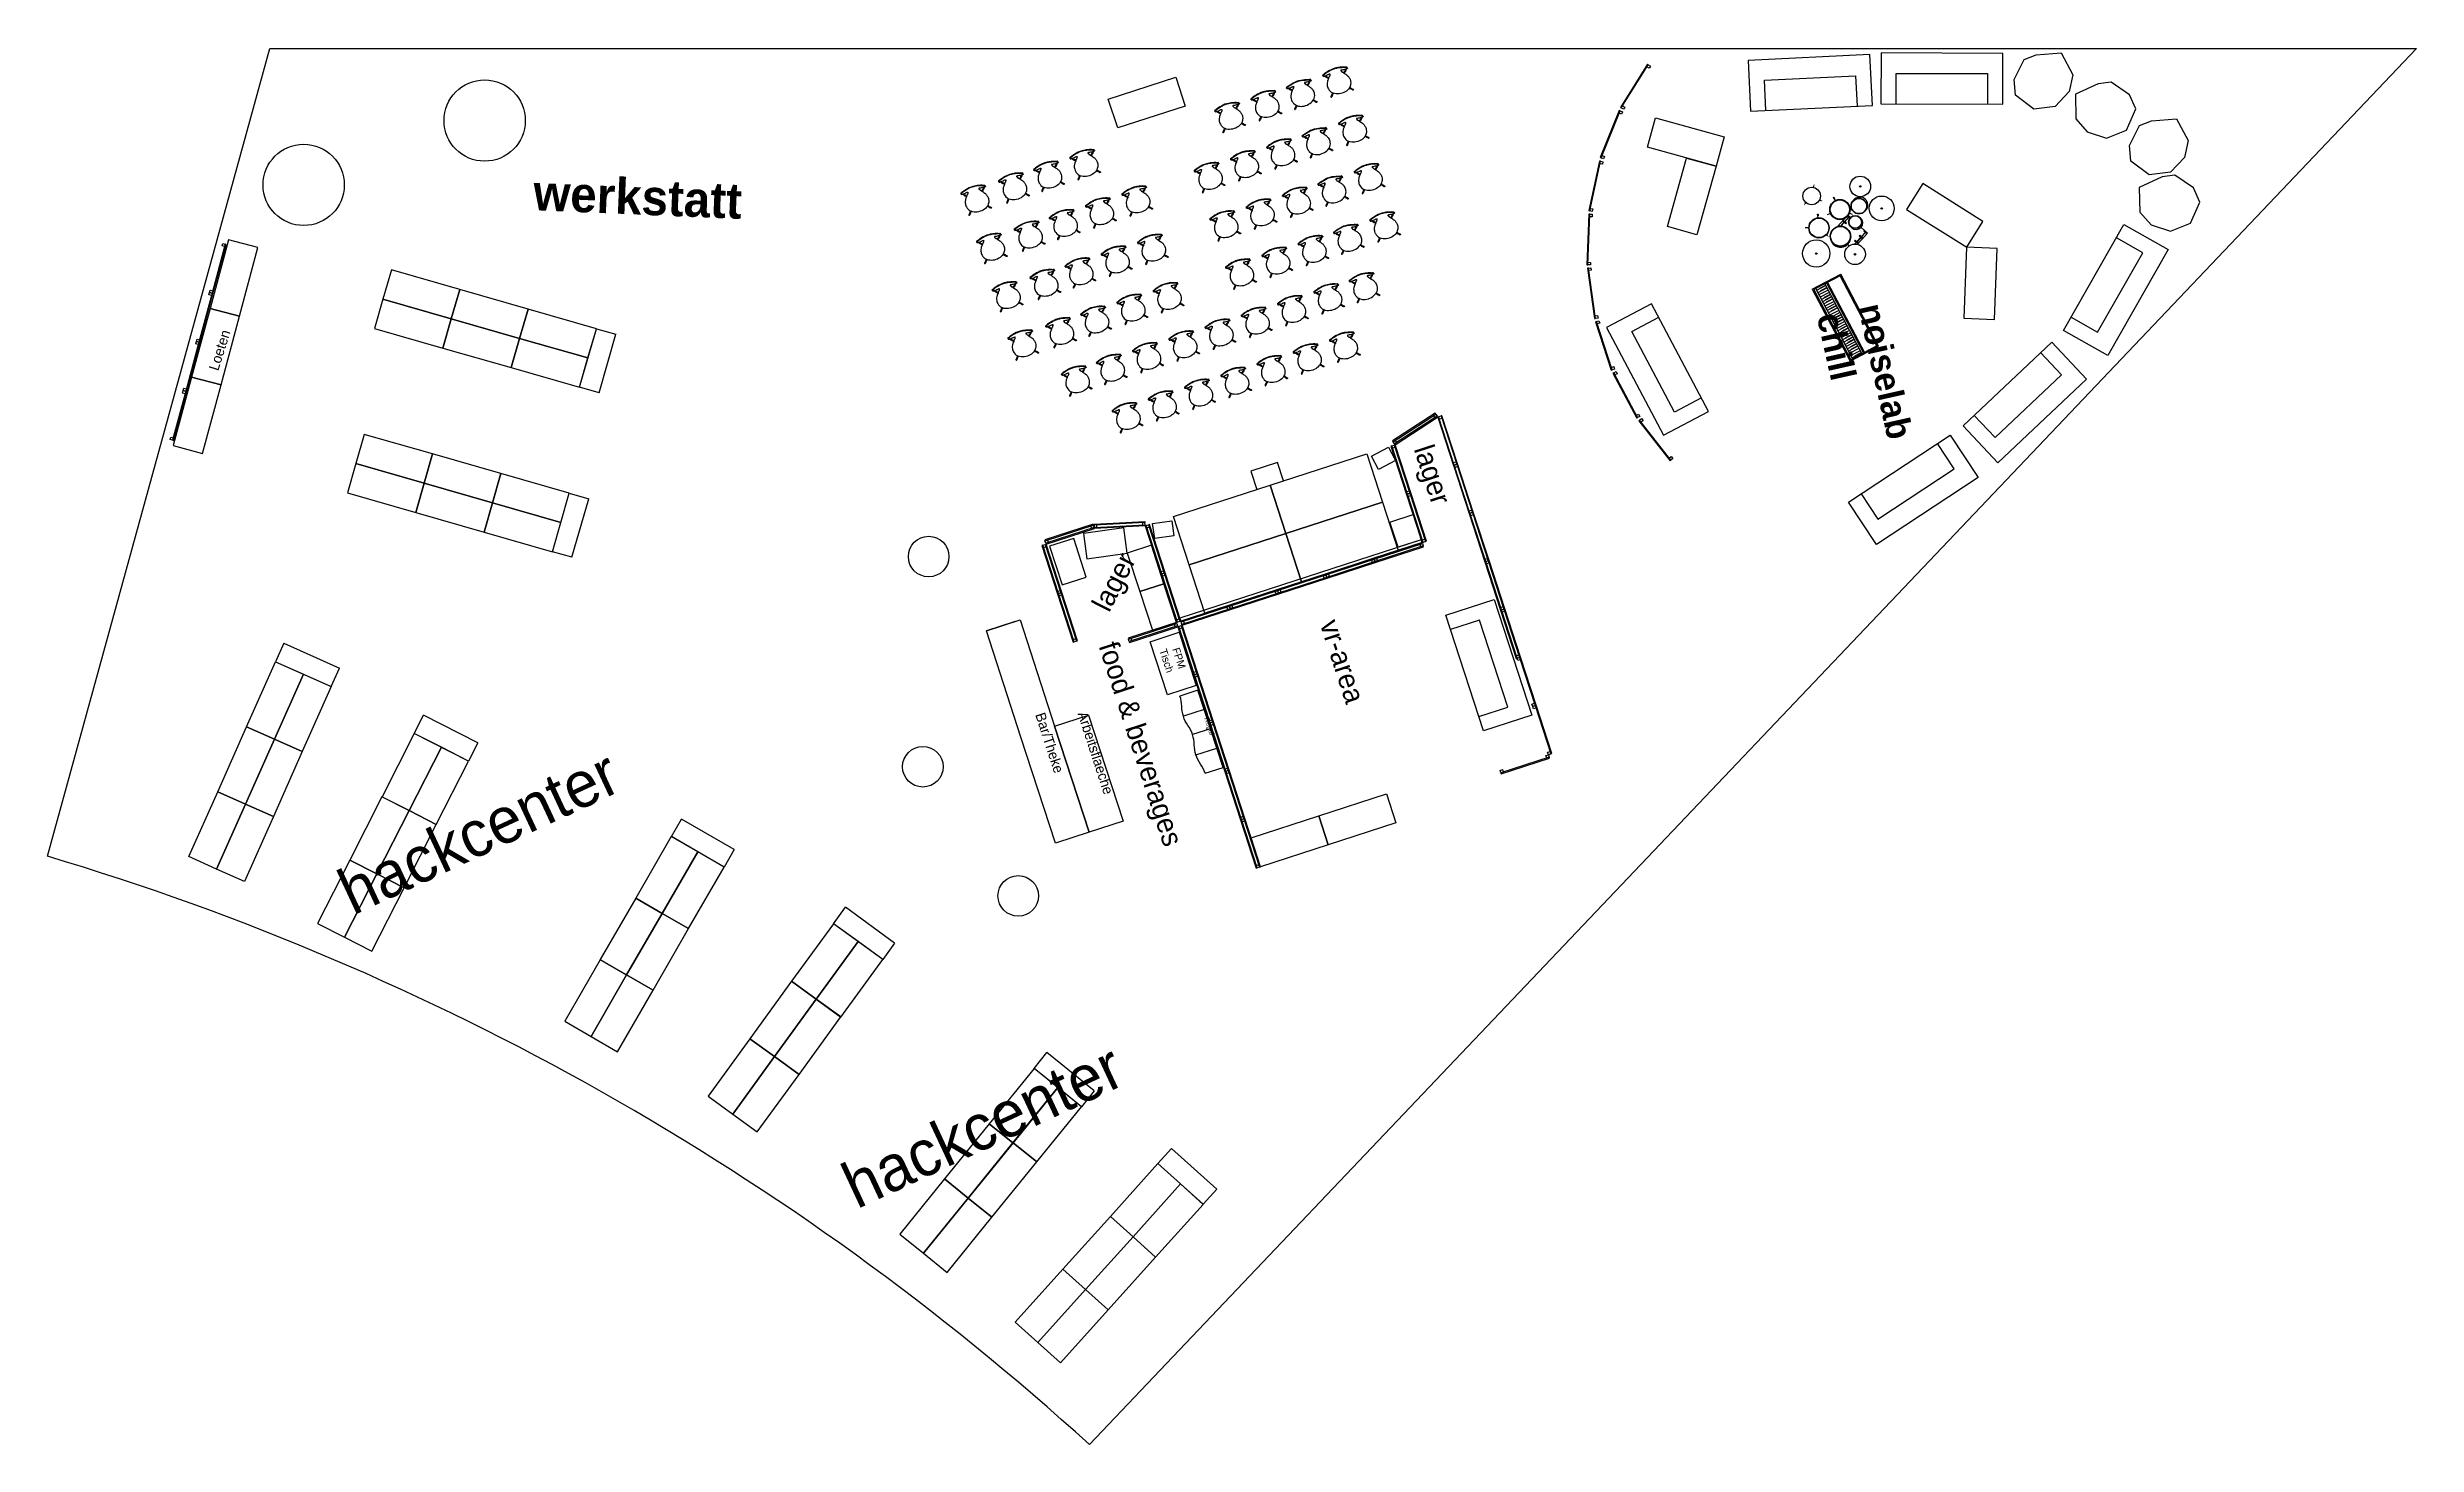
# Model space of a CAD drawing. Header units: millimetres. Extents: x 0 to 467, y -276 to -1.
import ezdxf

# ---------------------------------------------------------------- set-up
doc = ezdxf.new("R2010")
doc.units = ezdxf.units.MM
doc.layers.get('0').update_dxf_attribs({"lineweight": 25, "true_color": 0xffffff})
doc.layers.add('hallenkontur', color=178, linetype='Continuous', lineweight=25, true_color=0x000000)
doc.layers.add('text', color=178, linetype='Continuous', lineweight=25, true_color=0x000000)
doc.styles.add('textstyle11', font='')
doc.styles.add('textstyle12', font='')
doc.styles.add('textstyle13', font='')
doc.styles.add('textstyle14', font='')
doc.styles.add('textstyle15', font='')
doc.styles.add('textstyle16', font='')
doc.styles.add('textstyle17', font='')
doc.styles.add('textstyle18', font='')
doc.styles.add('textstyle19', font='')
doc.styles.add('textstyle20', font='')
doc.styles.add('textstyle21', font='')
doc.styles.add('textstyle22', font='')
doc.styles.add('textstyle23', font='')
doc.styles.get('textstyle11').set_extended_font_data('Modern LED Board-7')
doc.styles.get('textstyle12').set_extended_font_data('Modern LED Board-7')
doc.styles.get('textstyle13').set_extended_font_data('Modern LED Board-7')
doc.styles.get('textstyle14').set_extended_font_data('Modern LED Board-7')
doc.styles.get('textstyle15').set_extended_font_data('Modern LED Board-7')
doc.styles.get('textstyle16').set_extended_font_data('Modern LED Board-7')
doc.styles.get('textstyle17').set_extended_font_data('Modern LED Board-7')
doc.styles.get('textstyle18').set_extended_font_data('Modern LED Board-7')
doc.styles.get('textstyle19').set_extended_font_data('Modern LED Board-7')
doc.styles.get('textstyle20').set_extended_font_data('Modern LED Board-7')
doc.styles.get('textstyle21').set_extended_font_data('Modern LED Board-7')
doc.styles.get('textstyle22').set_extended_font_data('Modern LED Board-7')
doc.styles.get('textstyle23').set_extended_font_data('Modern LED Board-7')

# ---------------------------------------------------------------- blocks, each defined once
blk = doc.blocks.new('block 4')
for points, knots in [([(5, 465), (5, 465), (5, 465), (5, 465), (-2, 476), (15, 487), (21, 475)], [0, 0, 0, 0, 1, 1, 1, 2, 2, 2, 2]), ([(0, 450), (0, 450), (0, 450), (0, 450), (2, 454), (6, 457), (9, 460), (13, 462), (18, 465), (22, 467), (38, 475), (56, 481), (75, 486), (106, 494), (139, 503), (171, 509), (195, 513), (219, 515), (243, 516), (268, 517), (293, 515), (318, 511), (330, 510), (342, 507), (354, 505), (384, 498), (415, 490), (444, 481), (453, 479), (461, 476), (470, 472), (482, 467), (495, 462), (504, 451), (504, 451), (504, 451), (504, 451)], [0, 0, 0, 0, 1, 1, 1, 2, 2, 2, 3, 3, 3, 4, 4, 4, 5, 5, 5, 6, 6, 6, 7, 7, 7, 8, 8, 8, 9, 9, 9, 10, 10, 10, 11, 11, 11, 12, 12, 12, 12]), ([(8, 467), (8, 467), (8, 467), (8, 467), (11, 470), (15, 472), (19, 474)], [0, 0, 0, 0, 1, 1, 1, 2, 2, 2, 2]), ([(20, 475), (20, 475), (20, 475), (20, 474), (19, 474), (19, 474), (19, 474)], [0, 0, 0, 0, 1, 1, 1, 2, 2, 2, 2]), ([(21, 475), (41, 485), (63, 492), (85, 498), (114, 506), (143, 513), (175, 518), (195, 521), (216, 523), (235, 524), (287, 527), (342, 517), (388, 506), (420, 498), (453, 490), (482, 476)], [0, 0, 0, 0, 1, 1, 1, 2, 2, 2, 3, 3, 3, 4, 4, 4, 5, 5, 5, 5]), ([(0, 450), (0, 452), (-1, 456), (0, 459), (1, 461), (3, 463), (5, 465)], [0, 0, 0, 0, 1, 1, 1, 2, 2, 2, 2]), ([(0, 450), (-1, 446), (4, 444), (7, 443), (13, 442), (22, 442), (26, 442)], [0, 0, 0, 0, 1, 1, 1, 2, 2, 2, 2]), ([(21, 21), (13, 18), (15, 6), (23, 4), (28, 2), (33, 4), (35, 10)], [0, 0, 0, 0, 1, 1, 1, 2, 2, 2, 2]), ([(21, 21), (17, 14), (22, 6), (30, 7), (32, 8), (33, 9), (35, 10)], [0, 0, 0, 0, 1, 1, 1, 2, 2, 2, 2]), ([(91, 374), (75, 355), (57, 334), (45, 313), (35, 295), (28, 276), (24, 256), (22, 246), (20, 235), (19, 225), (18, 211), (19, 197), (21, 181), (25, 162), (30, 146), (38, 127), (41, 123), (43, 118), (45, 114), (52, 102), (61, 91), (73, 78)], [0, 0, 0, 0, 1, 1, 1, 2, 2, 2, 3, 3, 3, 4, 4, 4, 5, 5, 5, 6, 6, 6, 7, 7, 7, 7]), ([(26, 24), (25, 22), (23, 21), (22, 20), (18, 13), (25, 6), (32, 9), (34, 10), (34, 12), (37, 14)], [0, 0, 0, 0, 1, 1, 1, 2, 2, 2, 3, 3, 3, 3]), ([(26, 442), (31, 434), (37, 427), (42, 420), (46, 416), (49, 412), (52, 408), (56, 404), (60, 400), (64, 397), (73, 389), (82, 382), (91, 374)], [0, 0, 0, 0, 1, 1, 1, 2, 2, 2, 3, 3, 3, 4, 4, 4, 4]), ([(44, 442), (70, 442), (99, 446), (123, 449), (128, 450), (133, 451), (137, 450), (138, 449), (139, 449), (140, 448)], [0, 0, 0, 0, 1, 1, 1, 2, 2, 2, 3, 3, 3, 3]), ([(44, 442), (52, 433), (58, 422), (67, 414), (78, 404), (89, 395), (101, 385)], [0, 0, 0, 0, 1, 1, 1, 2, 2, 2, 2]), ([(83, 68), (117, 40), (150, 28), (186, 19), (225, 10), (273, 10), (314, 19), (353, 27), (390, 42), (420, 68)], [0, 0, 0, 0, 1, 1, 1, 2, 2, 2, 3, 3, 3, 3]), ([(140, 448), (140, 448), (140, 448), (140, 448), (141, 445), (139, 440), (137, 436), (133, 425), (124, 412), (117, 403)], [0, 0, 0, 0, 1, 1, 1, 2, 2, 2, 3, 3, 3, 3]), ([(140, 448), (139, 448), (139, 448), (139, 448), (136, 437), (131, 426), (124, 415), (122, 411), (118, 407), (117, 403), (117, 403), (117, 403), (117, 403)], [0, 0, 0, 0, 1, 1, 1, 2, 2, 2, 3, 3, 3, 4, 4, 4, 4]), ([(365, 448), (365, 448), (365, 448), (364, 448), (363, 444), (365, 440), (367, 437), (370, 430), (374, 422), (378, 415), (382, 411), (385, 406), (388, 403)], [0, 0, 0, 0, 1, 1, 1, 2, 2, 2, 3, 3, 3, 4, 4, 4, 4]), ([(459, 442), (445, 442), (427, 444), (413, 445), (407, 446), (401, 447), (395, 448), (387, 449), (376, 451), (369, 450), (368, 450), (365, 450), (365, 448)], [0, 0, 0, 0, 1, 1, 1, 2, 2, 2, 3, 3, 3, 4, 4, 4, 4]), ([(403, 385), (397, 390), (393, 397), (388, 402), (388, 402), (388, 402), (388, 403)], [0, 0, 0, 0, 1, 1, 1, 2, 2, 2, 2]), ([(459, 442), (453, 434), (446, 423), (436, 414), (426, 404), (415, 396), (403, 386), (403, 386), (403, 386), (403, 385)], [0, 0, 0, 0, 1, 1, 1, 2, 2, 2, 3, 3, 3, 3]), ([(477, 442), (466, 427), (456, 412), (442, 399), (436, 394), (429, 388), (422, 383), (419, 380), (416, 377), (412, 374)], [0, 0, 0, 0, 1, 1, 1, 2, 2, 2, 3, 3, 3, 3]), ([(412, 374), (413, 373), (414, 372), (415, 371), (433, 350), (447, 335), (458, 316), (468, 299), (474, 282), (479, 264), (486, 236), (488, 206), (482, 179), (475, 141), (459, 106), (431, 78)], [0, 0, 0, 0, 1, 1, 1, 2, 2, 2, 3, 3, 3, 4, 4, 4, 5, 5, 5, 5]), ([(478, 24), (478, 23), (479, 22), (480, 21), (484, 16), (482, 10), (477, 9), (472, 7), (470, 10), (466, 14)], [0, 0, 0, 0, 1, 1, 1, 2, 2, 2, 3, 3, 3, 3]), ([(482, 21), (490, 17), (487, 5), (479, 3), (475, 2), (470, 4), (468, 10)], [0, 0, 0, 0, 1, 1, 1, 2, 2, 2, 2]), ([(504, 451), (505, 448), (503, 446), (501, 445), (495, 442), (482, 442), (477, 442)], [0, 0, 0, 0, 1, 1, 1, 2, 2, 2, 2]), ([(504, 451), (504, 453), (505, 457), (504, 459), (503, 461), (501, 463), (498, 466)], [0, 0, 0, 0, 1, 1, 1, 2, 2, 2, 2])]:
    blk.add_open_spline(points, degree=3, knots=knots)
for points in [[(7, 466), (5, 473), (14, 479), (20, 475)], [(8, 467), (7, 473), (14, 477), (19, 474)], [(7, 466), (7, 467), (7, 467), (8, 467)], [(21, 475), (21, 475), (20, 475), (20, 475)], [(498, 466), (504, 476), (489, 486), (482, 476)], [(482, 476), (482, 476), (483, 475), (484, 475)], [(496, 467), (497, 473), (489, 479), (484, 475)], [(484, 475), (484, 475), (484, 475), (485, 475)], [(495, 468), (495, 473), (489, 476), (485, 475)], [(495, 468), (491, 470), (488, 472), (485, 475)], [(496, 467), (496, 468), (495, 468), (495, 468)], [(498, 466), (498, 466), (497, 467), (496, 467)], [(5, 465), (6, 465), (6, 466), (7, 466)], [(26, 24), (24, 24), (22, 22), (21, 21)], [(26, 442), (32, 442), (38, 442), (44, 442)], [(73, 78), (57, 60), (42, 41), (26, 24)], [(37, 14), (37, 12), (36, 11), (35, 10)], [(83, 68), (68, 50), (52, 32), (37, 14)], [(73, 78), (76, 75), (80, 72), (83, 68)], [(91, 374), (95, 377), (98, 381), (101, 385)], [(101, 385), (107, 390), (112, 397), (117, 403)], [(365, 448), (370, 432), (378, 417), (388, 403)], [(412, 374), (409, 378), (405, 382), (403, 385)], [(431, 78), (427, 74), (424, 71), (420, 68)], [(420, 68), (435, 50), (451, 32), (466, 14)], [(431, 78), (446, 60), (461, 41), (478, 24)], [(477, 442), (471, 442), (465, 442), (459, 442)], [(466, 14), (466, 13), (467, 11), (468, 10)], [(482, 21), (487, 13), (477, 2), (468, 10)], [(478, 24), (479, 24), (481, 22), (482, 21)]]:
    blk.add_open_spline(points, degree=3)
blk = doc.blocks.new('tisch60x140')
for p, q in [((600, 0), (0, 0)), ((0, 0), (0, -1400)), ((600, -1400), (600, 0)), ((0, -1400), (600, -1400))]:
    blk.add_line(p, q)
blk = doc.blocks.new('buehnenplatte')
for p, q in [((2000, 0), (0, 0)), ((0, 0), (0, -1000)), ((2000, -1000), (2000, 0)), ((0, -1000), (2000, -1000))]:
    blk.add_line(p, q)
blk = doc.blocks.new('trennwand')
for p, q in [((0, 0), (1000, 0)), ((0, -19), (0, 0)), ((1000, 0), (1000, -19)), ((1000, -19), (0, -19)), ((50, -19), (0, -19)), ((0, -19), (0, -69)), ((0, -69), (1000, -69)), ((0, -88), (0, -69)), ((0, -69), (50, -69)), ((1000, -88), (0, -88)), ((50, -69), (50, -19)), ((1000, -18.5), (950, -18.5)), ((950, -18.5), (950, -68.5)), ((950, -68.5), (1000, -68.5)), ((1000, -68.5), (1000, -18.5)), ((1000, -69), (1000, -88))]:
    blk.add_line(p, q)
blk = doc.blocks.new('3ersofa')
for p, q in [((2400, 0), (0, 0)), ((0, 0), (0, -1000)), ((2400, -1000), (2400, 0)), ((300, -1000), (300, -400)), ((300, -400), (2100, -400)), ((2100, -400), (2100, -1000)), ((0, -1000), (2400, -1000))]:
    blk.add_line(p, q)
blk = doc.blocks.new('trennwand niedrig')
for p, q in [((0, -19), (0, 0)), ((0, 0), (1000, 0)), ((1000, 0), (1000, -19)), ((1000, -19), (0, -19)), ((50, -19.5), (0, -19.5)), ((0, -19.5), (0, -69.5)), ((0, -69.5), (50, -69.5)), ((50, -69.5), (50, -19.5)), ((1000, -19), (950, -19)), ((950, -19), (950, -69)), ((950, -69), (1000, -69)), ((1000, -69), (1000, -19))]:
    blk.add_line(p, q)
blk = doc.blocks.new('PA Box')
at = {"layer": 'text'}
for p, q in [((380, 0), (0, 0)), ((0, 0), (0, -300)), ((380, -300), (380, 0)), ((0, -300), (380, -300))]:
    blk.add_line(p, q, dxfattribs=at)
blk = doc.blocks.new('gorm80x50')
for p, q in [((0, 0), (800, 0)), ((0, -500), (0, 0)), ((800, 0), (800, -500)), ((800, -500), (0, -500))]:
    blk.add_line(p, q)
blk = doc.blocks.new('leinwand')
at = {"layer": 'text'}
for p, q in [((0, 0), (50, 0)), ((60, 0), (0, 0)), ((0, 0), (0, 0)), ((0, -5000), (0, 0)), ((50, 0), (50, 0)), ((60, 0), (60, -5000)), ((60, -5000), (0, -5000))]:
    blk.add_line(p, q, dxfattribs=at)
blk = doc.blocks.new('Subwoofer')
at = {"layer": 'text'}
for p, q in [((0, 0), (550, 0)), ((0, -380), (0, 0)), ((550, 0), (550, -380)), ((550, -380), (0, -380))]:
    blk.add_line(p, q, dxfattribs=at)
blk = doc.blocks.new('AMP Rack')
at = {"layer": 'text'}
for p, q in [((520, 0), (0, 0)), ((0, 0), (0, -480)), ((520, -480), (520, 0)), ((0, -480), (520, -480))]:
    blk.add_line(p, q, dxfattribs=at)
blk = doc.blocks.new('regal120x40')
for p, q in [((0, 0), (1200, 0)), ((0, -400), (0, 0)), ((1200, 0), (1200, -400)), ((0, -400), (1200, -400))]:
    blk.add_line(p, q)
blk = doc.blocks.new('drums')
for p, q in [((-38.3, 50.4), (-35.5, 52.9)), ((-35.5, 52.9), (-33.1, 55.1)), ((-130.9, -19.7), (-130.9, 9.8)), ((-130.9, -19.7), (-130.9, 9.6)), ((-128.5, 8.7), (-130.9, 8.7)), ((-130.9, 8.7), (-130.9, 6.8)), ((-130.9, 6.8), (-128.5, 6.8)), ((-128.5, 6.8), (-128.5, 8.7)), ((-124.6, 8), (-128.5, 8)), ((-128.5, 8), (-128.5, 7.5)), ((-128.5, 7.5), (-124.6, 7.5)), ((-126.9, 8), (-126.7, 12.7)), ((-126.9, -5.3), (-126.9, 7.5)), ((-126.9, 6.8), (-126.9, 7.5)), ((-126.4, 8), (-126.4, 13)), ((-126.4, -5.3), (-126.4, 7.5)), ((-126.4, 6.8), (-126.4, 7.5)), ((-122.3, 8.7), (-124.6, 8.7)), ((-124.6, 8.7), (-124.6, 6.8)), ((-124.6, 7.5), (-124.6, 8)), ((-124.6, 6.8), (-122.3, 6.8)), ((-122.3, 6.8), (-122.3, 8.7)), ((-120.7, 22.9), (-116.6, 23)), ((-108.5, 5.7), (-112.1, 8.5)), ((-82.1, 35.7), (-85, 38)), ((-82.5, -5.3), (-82.5, 5.3)), ((-82, -5.3), (-82, 5.7)), ((-80.4, 6.8), (-80.4, 7.4)), ((-78.1, 6.8), (-80.4, 6.8)), ((-79.3, 8.7), (-78.1, 8.7)), ((-78.1, -19.7), (-78.1, 10.6)), ((-78.1, 8.7), (-78.1, 6.8)), ((-72.9, 36.8), (-75.2, 36.8)), ((-50.7, 0.5), (-49.1, 3.9)), ((-49.1, 3.9), (-47.7, 6.8)), ((-38.3, 23.2), (-35.5, 20.7)), ((-35.8, 20.3), (-35.2, 21)), ((-33.4, 18.1), (-35.8, 20.3)), ((-35.5, 20.7), (-33.1, 18.5)), ((-35.2, 21), (-32.8, 18.8)), ((-32.8, 18.8), (-33.4, 18.1)), ((-33.1, 18.4), (-33.4, 18.1)), ((-128.5, -4.6), (-130.9, -4.6)), ((-130.9, -4.6), (-130.9, -6.4)), ((-130.9, -6.4), (-128.5, -6.4)), ((-128.5, -17.8), (-130.9, -17.8)), ((-130.9, -17.8), (-130.9, -19.7)), ((-113.3, -19.7), (-130.9, -19.7)), ((-130.9, -19.7), (-128.5, -19.7)), ((-128.5, -6.4), (-128.5, -4.6)), ((-124.6, -5.3), (-128.5, -5.3)), ((-128.5, -5.3), (-128.5, -5.7)), ((-128.5, -5.7), (-124.6, -5.7)), ((-128.5, -19.7), (-128.5, -17.8)), ((-124.6, -18.5), (-128.5, -18.5)), ((-128.5, -18.5), (-128.5, -19)), ((-128.5, -19), (-124.6, -19)), ((-126.9, -18.5), (-126.9, -5.7)), ((-126.9, -6.4), (-126.9, -5.7)), ((-126.9, -19.7), (-126.9, -19)), ((-126.4, -18.5), (-126.4, -5.7)), ((-126.4, -6.4), (-126.4, -5.7)), ((-126.4, -19.7), (-126.4, -19)), ((-122.3, -4.6), (-124.6, -4.6)), ((-124.6, -4.6), (-124.6, -6.4)), ((-124.6, -5.7), (-124.6, -5.3)), ((-124.6, -6.4), (-122.3, -6.4)), ((-122.3, -17.8), (-124.6, -17.8)), ((-124.6, -17.8), (-124.6, -19.7)), ((-124.6, -19), (-124.6, -18.5)), ((-124.6, -19.7), (-122.3, -19.7)), ((-122.3, -6.4), (-122.3, -4.6)), ((-122.3, -19.7), (-122.3, -17.8)), ((-98, -6.8), (-100.5, -6.8)), ((-98, -32.6), (-100.5, -32.6)), ((-86.7, -6.4), (-86.7, -4.6)), ((-86.7, -4.6), (-84.3, -4.6)), ((-84.3, -6.4), (-86.7, -6.4)), ((-86.7, -19.7), (-86.7, -17.8)), ((-86.7, -17.8), (-84.3, -17.8)), ((-84.3, -19.7), (-86.7, -19.7)), ((-78.1, -19.7), (-85.1, -19.7)), ((-84.3, -4.6), (-84.3, -6.4)), ((-84.3, -5.7), (-84.3, -5.3)), ((-84.3, -5.3), (-80.4, -5.3)), ((-80.4, -5.7), (-84.3, -5.7)), ((-84.3, -17.8), (-84.3, -19.7)), ((-84.3, -19), (-84.3, -18.5)), ((-84.3, -18.5), (-80.4, -18.5)), ((-80.4, -19), (-84.3, -19)), ((-79.9, -26), (-82.9, -27.2)), ((-82.5, -18.5), (-82.5, -5.7)), ((-82.5, -6.4), (-82.5, -5.7)), ((-82.5, -19.7), (-82.5, -19)), ((-82, -18.5), (-82, -5.7)), ((-82, -6.4), (-82, -5.7)), ((-82, -19.7), (-82, -19)), ((-80.4, -6.4), (-80.4, -4.6)), ((-80.4, -4.6), (-78.1, -4.6)), ((-80.4, -5.3), (-80.4, -5.7)), ((-78.1, -6.4), (-80.4, -6.4)), ((-80.4, -19.7), (-80.4, -17.8)), ((-80.4, -17.8), (-78.1, -17.8)), ((-80.4, -18.5), (-80.4, -19)), ((-78.1, -19.7), (-80.4, -19.7)), ((-77.7, -25.1), (-79.9, -25.9)), ((-78.1, -4.6), (-78.1, -6.4)), ((-78.1, -17.8), (-78.1, -19.7)), ((-40.5, -24.7), (-37, -26)), ((-37.2, -26.4), (-36.8, -25.5)), ((-34.1, -27.6), (-37.2, -26.4)), ((-37, -26), (-33.9, -27.1)), ((-36.8, -25.5), (-33.8, -26.7)), ((-33.8, -26.7), (-34.1, -27.6)), ((-34, -27.2), (-34.1, -27.6)), ((-98, -47.9), (-98, -50.9)), ((-66.7, -47.9), (-66.7, -50.9))]:
    blk.add_line(p, q)
at = {"const_width": 1.21}
for points, elevation in [([(-33.1, 55.1), (-35.5, 53)], 2.8), ([(-75.1, 36.9), (-78.3, 36.9)], 2.8), ([(-33.1, 18.5), (-35.5, 20.7)], 2.8), ([(-0.9, 20.5), (-1.1, 23.3)], 1.4), ([(-0.9, 20.5), (-1.1, 23.3)], 2.8), ([(-34, -27.2), (-37, -25.9)], 2.8), ([(-19.7, -5.6), (-22.4, -6.5)], 1.4), ([(-19.7, -5.6), (-22.4, -6.5)], 2.8), ([(10, -17.8), (11.5, -20.3)], 1.4), ([(10, -17.8), (11.5, -20.3)], 2.8)]:
    blk.add_lwpolyline(points, dxfattribs=dict(at, elevation=elevation))
for points in [[(-47.7, 6.8), (-48.9, 4.4)], [(-0.9, 20.5), (-1.1, 23.3)], [(-80.4, -26.2), (-82.9, -27.2)], [(-19.7, -5.6), (-22.4, -6.5)], [(10, -17.8), (11.5, -20.3)]]:
    blk.add_lwpolyline(points, dxfattribs=at)
for points in [[(-0.8, 17.2), (-0.9, 20.5)], [(-16.6, -4.8), (-19.7, -5.7)], [(8.5, -15), (10.1, -17.8)]]:
    blk.add_lwpolyline(points)
for points, elevation in [([(-0.8, 17.2), (-0.9, 20.5)], 1.4), ([(-0.8, 17.2), (-0.9, 20.5)], 2.8), ([(-16.6, -4.8), (-19.7, -5.7)], 1.4), ([(-16.6, -4.8), (-19.7, -5.7)], 2.8), ([(8.5, -15), (10.1, -17.8)], 1.4), ([(8.5, -15), (10.1, -17.8)], 2.8)]:
    blk.add_lwpolyline(points, dxfattribs=dict(elevation=elevation))
for centre, radius in [((-83, 77.9), 26.9), ((-140.5, 27.7), 20.3), ((-83, 77.9), 1.48), ((-83, 77.9), 0.867), ((-52.9, 36.8), 20), ((-52.9, 36.8), 19.3), ((-140.5, 27.7), 1.48), ((-140.5, 27.7), 0.867), ((-95.3, 20.7), 20), ((-95.3, 20.7), 19.3), ((-59.2, -17.6), 20), ((-59.2, -17.6), 18.9), ((0, 0), 17.2), ((-98, -19.7), 12.9), ((-98, -19.7), 12.2), ((-82.4, -47.9), 15.6), ((-82.4, -47.9), 14.9), ((-118.7, -74.5), 24.5), ((-118.7, -74.5), 1.48), ((-118.7, -74.5), 0.867), ((-58.3, -78.2), 20.3), ((-58.3, -78.2), 1.48), ((-58.3, -78.2), 0.867)]:
    blk.add_circle(centre, radius)
for centre, radius, start, end in [((-96.4, 21.3), 20.2, 55.4961, 219.203), ((-100.5, -19.7), 12.9, 90, 270), ((-82.4, -50.9), 15.6, 180, 0)]:
    blk.add_arc(centre, radius, start, end)
blk = doc.blocks.new('piano')
at = {"layer": 'text', "color": 0}
for p, q in [((1293, 364), (-311, 364)), ((-311, -267), (-311, 364)), ((1272, 338), (-289, 338)), ((-289, 338), (-289, -243)), ((-289, 60), (1272, 60)), ((-289, 40), (1273, 40)), ((1272, 338), (1272, -243)), ((1293, -267), (1293, 364)), ((-311, -267), (1293, -267)), ((-289, -1), (1272, -1)), ((-289, -204), (1272, -204)), ((-289, -243), (1272, -243)), ((-250, -10), (-250, -204)), ((-200, -10), (-200, -204)), ((-150, -1), (-150, -204)), ((-100, -1), (-100, -204)), ((-50, -10), (-50, -204)), ((0, -10), (0, -204)), ((50, -10), (50, -204)), ((100, -1), (100, -204)), ((150, -1), (150, -204)), ((200, -10), (200, -204)), ((250, -10), (250, -204)), ((300, -1), (300, -204)), ((350, -1), (350, -204)), ((400, -10), (400, -204)), ((450, -10), (450, -204)), ((500, -10), (500, -204)), ((550, -1), (550, -204)), ((600, -1), (600, -204)), ((650, -10), (650, -204)), ((700, -10), (700, -204)), ((750, -1), (750, -204)), ((800, -1), (800, -204)), ((850, -10), (850, -204)), ((900, -10), (900, -204)), ((950, -10), (950, -204)), ((1000, -1), (1000, -204)), ((1050, -10), (1050, -204)), ((1100, -10), (1100, -204)), ((1150, -1), (1150, -204)), ((1200, -1), (1200, -204)), ((1250, -10), (1250, -204))]:
    blk.add_line(p, q, dxfattribs=at)
for points in [[(-249, 0), (-269, 0), (-249, -137), (-269, -137)], [(-200, 0), (-220, 0), (-200, -140), (-220, -140)], [(-50, 0), (-70, 0), (-50, -140), (-70, -140)], [(0, 0), (-20, 0), (0, -140), (-20, -140)], [(50, 0), (30, 0), (50, -140), (30, -140)], [(200, 0), (180, 0), (200, -140), (180, -140)], [(250, 0), (230, 0), (250, -140), (230, -140)], [(400, 0), (380, 0), (400, -140), (380, -140)], [(450, 0), (430, 0), (450, -140), (430, -140)], [(500, 0), (480, 0), (500, -140), (480, -140)], [(650, 0), (630, 0), (650, -140), (630, -140)], [(700, 0), (680, 0), (700, -140), (680, -140)], [(850, 0), (830, 0), (850, -140), (830, -140)], [(900, 0), (880, 0), (900, -140), (880, -140)], [(950, 0), (930, 0), (950, -140), (930, -140)], [(1050, 0), (1030, 0), (1050, -140), (1030, -140)], [(1100, 0), (1080, 0), (1100, -140), (1080, -140)], [(1250, 0), (1230, 0), (1250, -140), (1230, -140)]]:
    blk.add_trace(points, dxfattribs=at)
blk = doc.blocks.new('sitzsack')
blk.add_lwpolyline([(0, 0), (-3.36, -2.86), (-3.7, -5.38), (-2.86, -10.26), (1.85, -11.44), (4.88, -9.93), (7.07, -6.56), (6.56, -2.36), (3.03, 0.5), (0, 0)])

msp = doc.modelspace()

# ---------------------------------------------------------------- linework, layer by layer
at = {"layer": 'hallenkontur'}
for p, q in [((0, -160), (43.8, -0.86)), ((43.8, -0.86), (466.54, -0.86)), ((205.21, -275.92), (466.54, -0.86)), ((184.9, -115.6), (191.55, -113.44)), ((190.6, -113.75), (184.9, -115.6)), ((191.7, -136.53), (184.9, -115.6)), ((191.55, -113.44), (198.35, -134.36)), ((217.14, -117.74), (222.84, -115.89)), ((222.84, -115.89), (226.24, -126.35)), ((220.54, -128.21), (217.14, -117.74)), ((226.24, -126.35), (220.54, -128.21)), ((226.55, -127.3), (223.03, -128.45)), ((231.5, -142.52), (226.55, -127.3)), ((198.35, -134.36), (205.01, -132.2)), ((205.15, -155.29), (198.35, -134.36)), ((198.35, -134.36), (205.15, -155.29)), ((205.01, -132.2), (211.81, -153.12)), ((227.79, -131.11), (223.7, -132.44)), ((229.02, -134.91), (225.5, -136.05)), ((198.49, -157.45), (191.7, -136.53)), ((226.17, -140.04), (230.26, -138.72)), ((227.98, -143.66), (231.5, -142.52)), ((211.81, -153.12), (205.15, -155.29)), ((205.15, -155.29), (198.49, -157.45))]:
    msp.add_line(p, q, dxfattribs=at)
at = {"layer": 'hallenkontur', "flags": 128}
for points in [[(227.07, -141.85, -0.15), (225.84, -138.05, 0.15), (224.6, -134.25, -0.15), (223.37, -130.44, 0.074583), (223.03, -128.45)], [(227.98, -143.66, 0.074583), (227.07, -141.85)]]:
    msp.add_lwpolyline(points, format="xyb", dxfattribs=at)
at = {"layer": 'hallenkontur'}
for centre, radius in [((86.11, -15.09), 8), ((50.47, -27.76), 8), ((173.54, -100.98), 4), ((172.4, -142.38), 4), ((191.18, -167.82), 4)]:
    msp.add_circle(centre, radius, dxfattribs=at)
msp.add_arc((-151.71, -668.17), 530.33, 47.7002, 73.3777, dxfattribs=at)

# ---------------------------------------------------------------- block references
at = {"xscale": 0.01, "zscale": 0.01}
for name, p, yscale, rotation in [('regal120x40', (44.93, -121.72), -0.01, 335.9999999999994), ('tisch60x140', (39.24, -134.51), -0.01, 335.9999999999994), ('tisch60x140', (44.72, -136.95), -0.01, 335.9999999999994), ('tisch60x140', (33.54, -147.3), -0.01, 335.9999999999994), ('regal120x40', (82.94, -141.26), 0.01, 153.0000000000001), ('tisch60x140', (39.02, -149.74), -0.01, 335.9999999999994), ('tisch60x140', (71.24, -151.01), 0.01, 153.0000000000001), ('tisch60x140', (76.58, -153.74), 0.01, 153.0000000000001), ('tisch60x140', (27.85, -160.09), -0.01, 335.9999999999994), ('tisch60x140', (64.88, -163.49), 0.01, 153.0000000000001), ('tisch60x140', (33.33, -162.53), -0.01, 335.9999999999994), ('tisch60x140', (70.23, -166.21), 0.01, 153.0000000000001), ('regal120x40', (133.26, -162.14), 0.01, 150), ('tisch60x140', (121.06, -171.26), 0.01, 150), ('tisch60x140', (58.53, -175.96), 0.01, 153.0000000000001), ('tisch60x140', (126.26, -174.26), 0.01, 150), ('tisch60x140', (63.87, -178.69), 0.01, 153.0000000000001), ('tisch60x140', (114.06, -183.38), 0.01, 150), ('tisch60x140', (119.26, -186.38), 0.01, 150), ('regal120x40', (164.49, -180.35), 0.01, 144), ('tisch60x140', (151.41, -188.15), 0.01, 144), ('tisch60x140', (156.26, -191.68), 0.01, 144), ('tisch60x140', (107.06, -195.51), 0.01, 150), ('tisch60x140', (112.26, -198.51), 0.01, 150), ('tisch60x140', (143.18, -199.48), 0.01, 144), ('tisch60x140', (148.03, -203), 0.01, 144), ('tisch60x140', (134.95, -210.8), 0.01, 144), ('tisch60x140', (139.8, -214.33), 0.01, 144), ('regal120x40', (203.62, -209.36), 0.01, 141), ('tisch60x140', (190.14, -216.47), 0.01, 141), ('tisch60x140', (194.81, -220.24), 0.01, 141), ('tisch60x140', (181.33, -227.35), 0.01, 141), ('tisch60x140', (186, -231.12), 0.01, 141), ('regal120x40', (227.61, -228.58), 0.01, 138), ('tisch60x140', (172.52, -238.23), 0.01, 141), ('tisch60x140', (213.78, -234.97), 0.01, 138), ('tisch60x140', (177.19, -242), 0.01, 141), ('tisch60x140', (218.24, -238.99), 0.01, 138), ('tisch60x140', (204.41, -245.38), 0.01, 138), ('tisch60x140', (208.87, -249.39), 0.01, 138), ('tisch60x140', (195.04, -255.78), 0.01, 138), ('tisch60x140', (199.5, -259.8), 0.01, 138)]:
    msp.add_blockref(name, p, dxfattribs=dict(at, yscale=yscale, rotation=rotation))
at = {"layer": 'hallenkontur'}
for name, p, xscale, yscale, zscale, rotation in [('block 4', (257.39, -9.04), 0.01, -0.01, 0.01, 198), ('trennwand niedrig', (315.07, -4), 0.01, -0.01, 0.01, 237.9999999999999), ('3ersofa', (334.91, -3.27), 0.01, 0.01, 0.01, 2.796847327809177), ('3ersofa', (361.08, -1.77), 0.01, 0.01, 0.01, 359.7968473278092), ('tisch60x140', (224.08, -12.22), 0.01, -0.01, 0.01, 108), ('block 4', (243.26, -13.7), 0.01, -0.01, 0.01, 198), ('block 4', (245.44, -13.03), 0.01, 0.01, 0.01, 18.00000000000031), ('block 4', (236.12, -16.02), 0.01, -0.01, 0.01, 198), ('block 4', (260.48, -18.55), 0.01, -0.01, 0.01, 198), ('trennwand niedrig', (309.52, -13.11), 0.01, -0.01, 0.01, 247.9999999999998), ('block 4', (246.35, -23.21), 0.01, -0.01, 0.01, 198), ('block 4', (248.53, -22.54), 0.01, 0.01, 0.01, 18.00000000000031), ('tisch60x140', (328.58, -24.08), 0.01, -0.01, 0.01, 74.48099776149797), ('block 4', (200.46, -27.61), 0.01, -0.01, 0.01, 198), ('block 4', (207.59, -25.29), 0.01, -0.01, 0.01, 198), ('block 4', (232.08, -27.85), 0.01, -0.01, 0.01, 198), ('block 4', (239.22, -25.53), 0.01, -0.01, 0.01, 198), ('block 4', (263.57, -28.06), 0.01, -0.01, 0.01, 198), ('trennwand niedrig', (305.63, -23.05), 0.01, -0.01, 0.01, 258), ('tisch60x140', (328.58, -24.08), 0.01, -0.01, 0.01, 164.480997761498), ('drums', (347.41, -29.94), 0.1, 0.1, 0.1, 137.7968473278093), ('block 4', (186.11, -32.31), 0.01, -0.01, 0.01, 198), ('block 4', (193.56, -29.89), 0.01, -0.01, 0.01, 198), ('block 4', (217.82, -32.48), 0.01, -0.01, 0.01, 198), ('block 4', (249.44, -32.72), 0.01, -0.01, 0.01, 198), ('block 4', (251.62, -32.05), 0.01, 0.01, 0.01, 18.00000000000031), ('tisch60x140', (366.1, -32.59), 0.01, 0.01, 0.01, 57.7968473278092), ('block 4', (203.55, -37.12), 0.01, -0.01, 0.01, 198), ('block 4', (210.68, -34.8), 0.01, -0.01, 0.01, 198), ('block 4', (235.17, -37.36), 0.01, -0.01, 0.01, 198), ('block 4', (242.31, -35.04), 0.01, -0.01, 0.01, 198), ('block 4', (266.66, -37.57), 0.01, -0.01, 0.01, 198), ('block 4', (189.2, -41.82), 0.01, -0.01, 0.01, 198), ('block 4', (196.65, -39.4), 0.01, -0.01, 0.01, 198), ('block 4', (220.91, -41.99), 0.01, -0.01, 0.01, 198), ('block 4', (252.53, -42.23), 0.01, -0.01, 0.01, 198), ('block 4', (254.71, -41.56), 0.01, 0.01, 0.01, 18.00000000000031), ('trennwand niedrig', (303.52, -33.51), 0.01, -0.01, 0.01, 267.9999999999999), ('3ersofa', (405.71, -61.37), 0.01, -0.01, 0.01, 60.33325502634679), ('trennwand niedrig', (32.61, -49.13), 0.01, -0.01, 0.01, 75.00000000000001), ('tisch60x140', (37.82, -53.63), 0.01, 0.01, 0.01, 165), ('block 4', (206.64, -46.63), 0.01, -0.01, 0.01, 198), ('block 4', (213.77, -44.31), 0.01, -0.01, 0.01, 198), ('block 4', (238.26, -46.87), 0.01, -0.01, 0.01, 198), ('block 4', (245.4, -44.55), 0.01, -0.01, 0.01, 198), ('tisch60x140', (377.94, -40.05), 0.01, 0.01, 0.01, 357.7968473278092), ('tisch60x140', (66.08, -50.28), 0.01, 0.01, 0.01, 73.99999999999997), ('block 4', (192.29, -51.33), 0.01, -0.01, 0.01, 198), ('block 4', (199.74, -48.91), 0.01, -0.01, 0.01, 198), ('block 4', (224, -51.5), 0.01, -0.01, 0.01, 198), ('block 4', (257.8, -51.07), 0.01, 0.01, 0.01, 18.00000000000031), ('trennwand niedrig', (303.27, -44.18), 0.01, -0.01, 0.01, 278), ('piano', (351.36, -49.81), 0.01, 0.01, 0.01, 297.7968473278091), ('trennwand niedrig', (30.02, -58.79), 0.01, -0.01, 0.01, 75.00000000000001), ('tisch60x140', (64.42, -56.04), 0.01, 0.01, 0.01, 73.99999999999997), ('tisch60x140', (79.54, -54.13), 0.01, 0.01, 0.01, 73.99999999999997), ('block 4', (209.73, -56.14), 0.01, -0.01, 0.01, 198), ('block 4', (216.86, -53.82), 0.01, -0.01, 0.01, 198), ('block 4', (248.49, -54.06), 0.01, -0.01, 0.01, 198), ('block 4', (255.62, -51.74), 0.01, -0.01, 0.01, 198), ('3ersofa', (318.26, -77.06), 0.01, 0.01, 0.01, 117.8456869426276), ('tisch60x140', (34.2, -67.16), 0.01, 0.01, 0.01, 165), ('tisch60x140', (77.88, -59.9), 0.01, 0.01, 0.01, 73.99999999999997), ('tisch60x140', (92.99, -57.99), 0.01, 0.01, 0.01, 73.99999999999997), ('block 4', (195.38, -60.84), 0.01, -0.01, 0.01, 198), ('block 4', (202.83, -58.42), 0.01, -0.01, 0.01, 198), ('block 4', (234.22, -58.7), 0.01, -0.01, 0.01, 198), ('block 4', (241.35, -56.38), 0.01, -0.01, 0.01, 198), ('trennwand niedrig', (304.87, -54.73), 0.01, -0.01, 0.01, 287.9999999999999), ('trennwand niedrig', (27.43, -68.45), 0.01, -0.01, 0.01, 75.00000000000001), ('tisch60x140', (91.34, -63.76), 0.01, 0.01, 0.01, 73.99999999999997), ('regal120x40', (104.8, -67.62), 0.01, 0.01, 0.01, 73.99999999999997), ('block 4', (212.82, -65.65), 0.01, -0.01, 0.01, 198), ('block 4', (219.95, -63.33), 0.01, -0.01, 0.01, 198), ('block 4', (227.09, -61.01), 0.01, -0.01, 0.01, 198), ('block 4', (251.58, -63.57), 0.01, -0.01, 0.01, 198), ('block 4', (258.71, -61.25), 0.01, -0.01, 0.01, 198), ('3ersofa', (384.09, -82.49), 0.01, -0.01, 0.01, 43.33325502634681), ('block 4', (205.92, -67.93), 0.01, -0.01, 0.01, 198), ('block 4', (237.31, -68.21), 0.01, -0.01, 0.01, 198), ('block 4', (244.44, -65.89), 0.01, -0.01, 0.01, 198), ('trennwand niedrig', (308.28, -64.85), 0.01, -0.01, 0.01, 298), ('trennwand niedrig', (24.84, -78.11), 0.01, -0.01, 0.01, 75.00000000000001), ('tisch60x140', (30.57, -80.68), 0.01, 0.01, 0.01, 165), ('block 4', (223.04, -72.84), 0.01, -0.01, 0.01, 198), ('block 4', (230.18, -70.53), 0.01, -0.01, 0.01, 198), ('block 4', (215.91, -75.16), 0.01, -0.01, 0.01, 198), ('trennwand', (273.29, -72.75), 0.01, -0.01, 0.01, 213.0000000000005), ('trennwand', (277.7, -82.73), 0.01, -0.01, 0.01, 108.0000000000006), ('trennwand niedrig', (313.39, -74.21), 0.01, -0.01, 0.01, 308), ('tisch60x140', (60.72, -82.67), 0.01, 0.01, 0.01, 73.99999999999997), ('trennwand', (268.48, -88.45), 0.01, -0.01, 0.01, 108.0000000000006), ('3ersofa', (360.16, -98.6), 0.01, -0.01, 0.01, 33.33325502634681), ('tisch60x140', (59.07, -88.43), 0.01, 0.01, 0.01, 73.99999999999997), ('tisch60x140', (74.18, -86.53), 0.01, 0.01, 0.01, 73.99999999999997), ('Subwoofer', (238.16, -87.78), 0.01, -0.01, 0.01, 18), ('buehnenplatte', (259.79, -80.75), 0.01, -0.01, 0.01, 198), ('PA Box', (262.12, -83.84), 0.01, -0.01, 0.01, 28.00000000000068), ('trennwand', (280.79, -92.24), 0.01, -0.01, 0.01, 108.0000000000006), ('tisch60x140', (72.53, -92.29), 0.01, 0.01, 0.01, 73.99999999999997), ('tisch60x140', (87.64, -90.38), 0.01, 0.01, 0.01, 73.99999999999997), ('regal120x40', (99.44, -100.01), 0.01, 0.01, 0.01, 73.99999999999997), ('buehnenplatte', (240.77, -86.93), 0.01, -0.01, 0.01, 198), ('trennwand', (271.57, -97.96), 0.01, -0.01, 0.01, 108.0000000000006), ('tisch60x140', (85.98, -96.15), 0.01, 0.01, 0.01, 73.99999999999997), ('buehnenplatte', (262.88, -90.26), 0.01, -0.01, 0.01, 198), ('AMP Rack', (270.54, -97.66), 0.01, -0.01, 0.01, 108.0000000000006), ('trennwand', (283.88, -101.75), 0.01, -0.01, 0.01, 108.0000000000006), ('trennwand', (205.9, -94.62), 0.01, -0.01, 0.01, 198), ('gorm80x50', (204.58, -105), 0.01, -0.01, 0.01, 108.0000000000006), ('gorm80x50', (211.94, -95.33), 0.01, -0.01, 0.01, 188.0000000000006), ('trennwand', (206.13, -94.57), 0.01, 0.01, 0.01, 3.000000000000512), ('trennwand', (220.09, -104.17), 0.01, -0.01, 0.01, 108.0000000000006), ('PA Box', (218.05, -97.41), 0.01, -0.01, 0.01, 8.00000000000071), ('leinwand', (270.73, -98.23), 0.01, -0.01, 0.01, 108.0000000000006), ('buehnenplatte', (243.86, -96.44), 0.01, -0.01, 0.01, 198), ('trennwand', (199.75, -108.05), 0.01, -0.01, 0.01, 108.0000000000006), ('gorm80x50', (219.87, -106.34), 0.01, -0.01, 0.01, 108.0000000000006), ('trennwand', (261.22, -101.32), 0.01, -0.01, 0.01, 198), ('trennwand', (270.73, -98.23), 0.01, -0.01, 0.01, 198), ('trennwand', (286.97, -111.26), 0.01, -0.01, 0.01, 108.0000000000006), ('gorm80x50', (222.34, -113.95), 0.01, -0.01, 0.01, 108.0000000000006), ('trennwand', (223.18, -113.68), 0.01, -0.01, 0.01, 108.0000000000006), ('trennwand', (251.71, -104.41), 0.01, -0.01, 0.01, 198), ('trennwand', (202.84, -117.56), 0.01, -0.01, 0.01, 108.0000000000006), ('trennwand', (232.69, -110.59), 0.01, -0.01, 0.01, 198), ('trennwand', (242.2, -107.5), 0.01, -0.01, 0.01, 198), ('3ersofa', (292.29, -132.23), 0.01, -0.01, 0.01, 108.0000000000006), ('trennwand', (290.06, -120.77), 0.01, -0.01, 0.01, 108.0000000000006), ('trennwand', (222.34, -113.95), 0.01, -0.01, 0.01, 198), ('trennwand', (226.54, -124.03), 0.01, -0.01, 0.01, 108.0000000000006), ('trennwand niedrig', (293.15, -130.28), 0.01, -0.01, 0.01, 108.0000000000006), ('trennwand', (229.63, -133.54), 0.01, -0.01, 0.01, 108.0000000000006), ('trennwand niedrig', (296.24, -139.79), 0.01, -0.01, 0.01, 108.0000000000006), ('trennwand', (232.72, -143.05), 0.01, -0.01, 0.01, 108.0000000000006), ('trennwand', (235.81, -152.56), 0.01, -0.01, 0.01, 108.0000000000006), ('trennwand niedrig', (286.28, -143.76), 0.01, -0.01, 0.01, 18), ('tisch60x140', (265.53, -153.42), 0.01, -0.01, 0.01, 108.0000000000006), ('trennwand', (238.9, -162.07), 0.01, -0.01, 0.01, 108.0000000000006), ('tisch60x140', (252.21, -157.74), 0.01, -0.01, 0.01, 108.0000000000006)]:
    msp.add_blockref(name, p, dxfattribs=dict(at, xscale=xscale, yscale=yscale, zscale=zscale, rotation=rotation))
at = {"layer": 'hallenkontur', "yscale": -1, "rotation": 284.0050762327259}
for p in [(387.28, -7.02), (410, -20)]:
    msp.add_blockref('sitzsack', p, dxfattribs=at)
at = {"layer": 'hallenkontur', "rotation": 285}
for p in [(410, -10), (422.59, -28.36)]:
    msp.add_blockref('sitzsack', p, dxfattribs=at)

# ---------------------------------------------------------------- texts
at = {"char_height": 0.01, "attachment_point": 1, "rotation": 25}
for insert, style in [((56.35, -163.58), 'textstyle13'), ((155.57, -221.44), 'textstyle14')]:
    msp.add_mtext('\\fDrescher Grotesk BT|b0|i0|c0|p0;\\H9;hackcenter', dxfattribs=dict(at, insert=insert, style=style))
at = {"layer": 'hallenkontur', "char_height": 0.01}
for s, insert, attachment_point, rotation, style in [('\\fDrescher Grotesk BT SemiBold|b0|i0|c0|p0;\\H7;werkstatt', (95.86, -25.74), 1, 357.62, 'textstyle12'), ('\\fDrescher Grotesk BT SemiBold|b0|i0|c0|p0;\\H5;noiselab\\Pchill', (361.41, -50.68), 1, 282.62, 'textstyle22'), ('\\fDrescher Grotesk BT Demi|b0|i0|c0|p0;\\H2;Loeten', (31.73, -63.91), 1, 72.62, 'textstyle23'), ('\\fDrescher Grotesk BT|b0|i0|c0|p0;\\H4;lager', (271.56, -91.46), 9, 288, 'textstyle16'), ('\\fDrescher Grotesk BT|b0|i0|c0|p0;\\H4;lager', (210.14, -112.7), 7, 63, 'textstyle15'), ('\\fDrescher Grotesk BT|b0|i0|c0|p0;\\H4;vr-area', (255.7, -130.29), 9, 288, 'textstyle17'), ('\\fDrescher Grotesk BT|b0|i0|c0|p0;\\H4;food & beverages', (218.77, -158.79), 9, 288, 'textstyle11'), ('\\fDrescher Grotesk BT|b0|i0|c0|p0;\\H1.5;FPM\\PTisch', (220.4, -124), 9, 288, 'textstyle20'), ('\\fDrescher Grotesk BT|b0|i0|c0|p0;\\H2;Bar/Theke', (198.28, -143.85), 9, 288, 'textstyle19'), ('\\fDrescher Grotesk BT|b0|i0|c0|p0;\\H2;Arbeitsflaeche', (208.05, -148.03), 9, 288, 'textstyle18'), ('\\fDrescher Grotesk BT|b0|i0|c0|p0;\\H1;Regal', (228.63, -136.34), 9, 288, 'textstyle21')]:
    msp.add_mtext(s, dxfattribs=dict(at, insert=insert, attachment_point=attachment_point, rotation=rotation, style=style))

doc.saveas('drawing.dxf')
